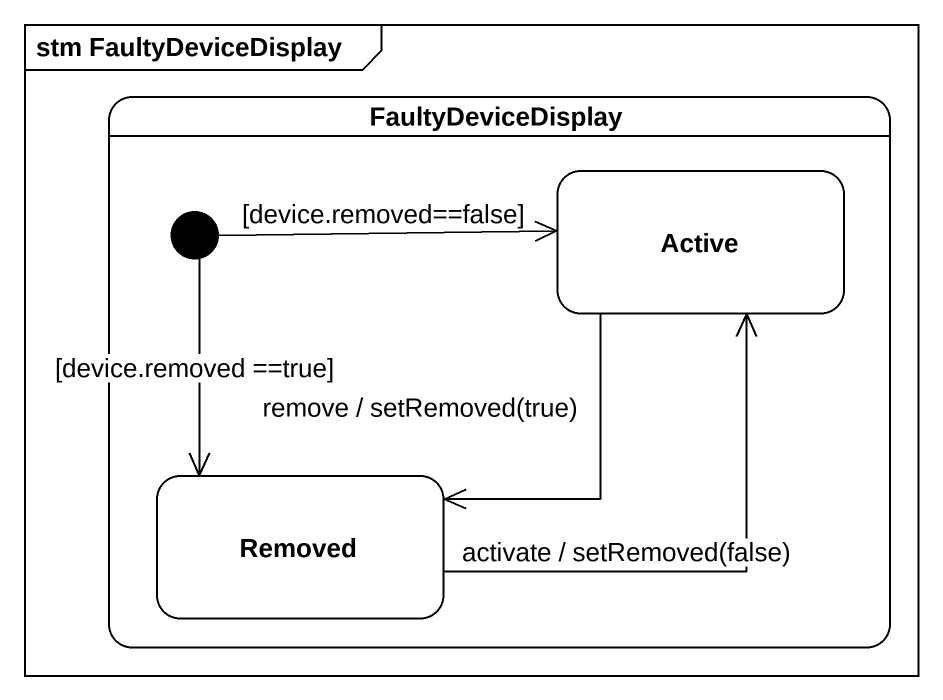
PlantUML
@startuml
mainframe stm FaultyDeviceDisplay
hide empty description
state FaultyDeviceDisplay {
  state Active
  state Removed
  [*] -right-> Active : [device.removed==false]
  [*] --> Removed : [device.removed ==true]
}
Active --> Removed : remove / setRemoved(true)
Removed -up-> Active : activate / setRemoved(false)
@enduml
